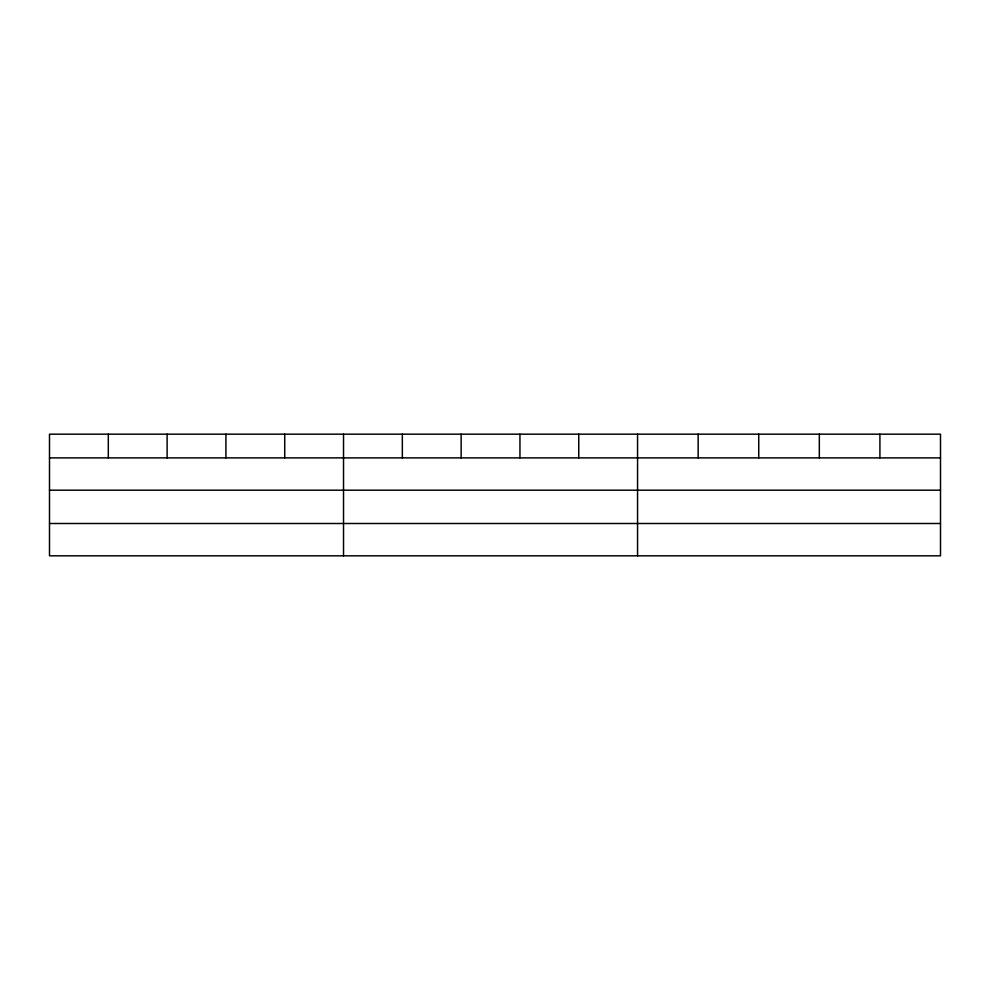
<?xml version="1.0" encoding="UTF-8"?>
<svg xmlns="http://www.w3.org/2000/svg" width="990" height="990" viewBox="0 0 990 990"><rect width="100%" height="100%" fill="white"/><g stroke="black" fill="none" stroke-linecap="round" stroke-linejoin="round"><path stroke-width="1.49" d="M940.5 490.199L940.5 434.177L49.5 434.177L49.5 555.823L940.5 555.823L940.5 490.199L49.5 490.199M49.5 457.887L940.5 457.887M49.5 523.5L940.5 523.5M879.912 434.177L879.912 457.887M819.324 434.177L819.324 457.887M758.736 434.177L758.736 457.887M698.148 434.177L698.148 457.887M637.56 434.177L637.56 555.823M578.754 434.177L578.754 457.887M519.948 434.177L519.948 457.887M461.142 434.177L461.142 457.887M402.336 434.177L402.336 457.887M343.53 434.177L343.53 555.823M284.724 434.177L284.724 457.887M225.918 434.177L225.918 457.887M167.112 434.177L167.112 457.887M108.306 434.177L108.306 457.887"/></g></svg>
